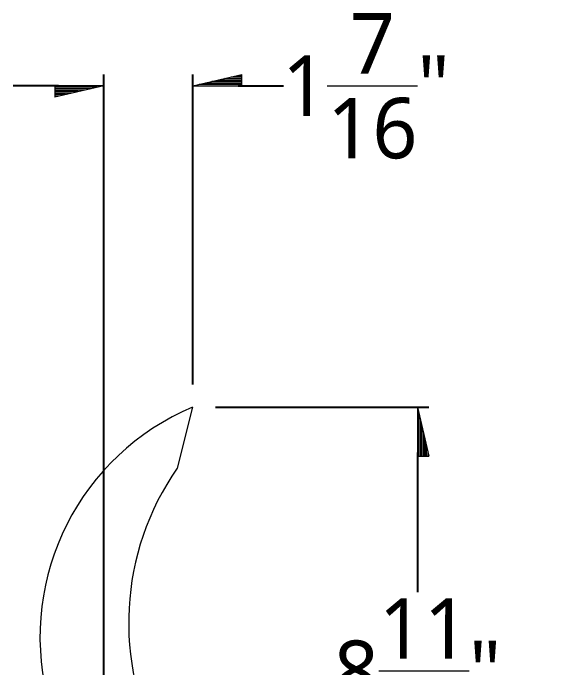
# Model space of a CAD drawing. Extents: x 83.6 to 158.5, y 132.1 to 157.1.
# Drawn here: x 149.33 to 158.49, y 146.29 to 157.11 of the extents above; entities that cross this region are included whole.
import ezdxf

# ---------------------------------------------------------------- set-up
doc = ezdxf.new("R2010")
doc.units = 0
doc.header["$LTSCALE"] = 0.5
doc.header["$MEASUREMENT"] = 0
doc.layers.get('0').update_dxf_attribs({"linetype": 'CONTINUOUS'})
doc.layers.get('DEFPOINTS').update_dxf_attribs({"linetype": 'CONTINUOUS'})
doc.layers.add('AM_5', color=3, linetype='CONTINUOUS', lineweight=15)
doc.styles.add('pamphlet', font='segoeui.ttf', dxfattribs={"height": 1})
doc.dimstyles.new('PAMPHLET$0', dxfattribs={"dimtxt": 1, "dimasz": 1.5, "dimexe": 0.1875, "dimexo": 0.375, "dimgap": 0.09375, "dimtad": 0, "dimtih": 1, "dimtoh": 1, "dimdec": 4, "dimzin": 0, "dimdsep": 46, "dimlunit": 4, "dimtxsty": 'pamphlet', "dimblk1": 'BFL', "dimblk2": 'BFL', "dimsah": 1, "dimcen": -0.09375, "dimadec": 0, "dimazin": 0, "dimtfac": 1, "dimtdec": 4, "dimtofl": 0, "dimtmove": 0, "dimatfit": 1, "dimldrblk": 'BFL', "dimfxl": 0, "dimtolj": 1, "dimtzin": 0, "dimarcsym": 0})

# ---------------------------------------------------------------- blocks, each defined once
blk = doc.blocks.new('BFL')
for p, q in [((0, 0), (-1.08, 0.001)), ((-1.08, 0.001), (-1.08, -0.249)), ((0, 0), (-1.08, -0.249)), ((-0.141, -0.033), (-1.08, -0.031)), ((-0.283, -0.065), (-1.08, -0.064)), ((-0.424, -0.098), (-1.08, -0.097)), ((-0.565, -0.13), (-1.08, -0.13)), ((-0.707, -0.163), (-1.08, -0.162)), ((-0.848, -0.195), (-1.08, -0.195)), ((-0.99, -0.228), (-1.08, -0.228))]:
    blk.add_line(p, q)
blk = doc.blocks.new('*D13')
at = {"layer": 'AM_5', "color": 0, "lineweight": -2, "ltscale": 0.75, "transparency": 16777216}
for p, q in [((150.831, 142.263), (150.831, 156.095)), ((152.296, 150.974), (152.296, 156.095)), ((150.081, 155.908), (149.331, 155.908)), ((153.046, 155.908), (153.796, 155.908))]:
    blk.add_line(p, q, dxfattribs=at)
at = {"layer": 'DEFPOINTS', "color": 0, "ltscale": 0.75, "transparency": 16777216}
for p in [(152.296, 155.908), (152.296, 150.599), (150.831, 141.888)]:
    blk.add_point(p, dxfattribs=at)
at = {"layer": 'AM_5', "color": 0, "lineweight": -2, "ltscale": 0.75, "transparency": 16777216, "xscale": 0.75, "yscale": 0.75, "zscale": 0.75, "rotation": 180}
blk.add_blockref('BFL', (152.296, 155.908), dxfattribs=at)
at = {"layer": 'AM_5', "color": 0, "lineweight": -2, "ltscale": 0.75, "transparency": 16777216, "xscale": 0.75, "yscale": 0.75, "zscale": 0.75}
blk.add_blockref('BFL', (150.831, 155.908), dxfattribs=at)
at = {"layer": 'AM_5', "color": 0, "ltscale": 0.75, "transparency": 16777216, "insert": (155.156, 155.908), "char_height": 1, "attachment_point": 5, "style": 'pamphlet'}
blk.add_mtext('\\A1;1{\\H1.000000x;\\S7/16;}"', dxfattribs=at)
blk = doc.blocks.new('*D14')
at = {"layer": 'AM_5', "color": 0, "lineweight": -2, "ltscale": 0.75, "transparency": 16777216}
for p, q in [((152.671, 150.599), (156.194, 150.599)), ((156.007, 149.849), (156.007, 147.543)), ((156.007, 142.638), (156.007, 144.944)), ((151.206, 141.888), (156.194, 141.888))]:
    blk.add_line(p, q, dxfattribs=at)
at = {"layer": 'DEFPOINTS', "color": 0, "ltscale": 0.75, "transparency": 16777216}
for p in [(152.296, 150.599), (156.007, 150.599), (150.831, 141.888)]:
    blk.add_point(p, dxfattribs=at)
at = {"layer": 'AM_5', "color": 0, "lineweight": -2, "ltscale": 0.75, "transparency": 16777216, "xscale": 0.75, "yscale": 0.75, "zscale": 0.75}
for p, rotation in [((156.007, 150.599), 90), ((156.007, 141.888), 270)]:
    blk.add_blockref('BFL', p, dxfattribs=dict(at, rotation=rotation))
at = {"layer": 'AM_5', "color": 0, "ltscale": 0.75, "transparency": 16777216, "insert": (156.007, 146.244), "char_height": 1, "attachment_point": 5, "style": 'pamphlet'}
blk.add_mtext('\\A1;8{\\H1.000000x;\\S11/16;}"', dxfattribs=at)

msp = doc.modelspace()

# ---------------------------------------------------------------- linework, layer by layer
at = {"layer": 'AM_5', "color": 0, "ltscale": 0.75}
msp.add_line((152.29553, 150.59863), (152.03991, 149.58878), dxfattribs=at)
for centre, radius, start, end in [((153.89447, 146.80253), 4.1191, 112.841194, 193.452991), ((155.69451, 147.03999), 4.45561, 145.107309, 208.684607)]:
    msp.add_arc(centre, radius, start, end, dxfattribs=at)

# ---------------------------------------------------------------- dimensions: what is measured, and where the dimension line sits
dim = msp.add_linear_dim(base=(152.29553, 155.90768), p1=(150.83132, 141.88848), p2=(152.29553, 150.59863), dimstyle='PAMPHLET$0', override={"dimasz": 0.75}, dxfattribs=at)
dim.commit()
dim.dimension.update_dxf_attribs({"geometry": '*D13', "text_midpoint": (155.15601, 155.90768)})
dim = msp.add_linear_dim(base=(156.006791, 150.598628), p1=(150.831319, 141.888482), p2=(152.295525, 150.598628), angle=90, dimstyle='PAMPHLET$0', override={"dimasz": 0.75}, dxfattribs=at)
dim.commit()
dim.dimension.update_dxf_attribs({"geometry": '*D14', "text_midpoint": (156.006791, 146.243555)})

doc.saveas('drawing.dxf')
